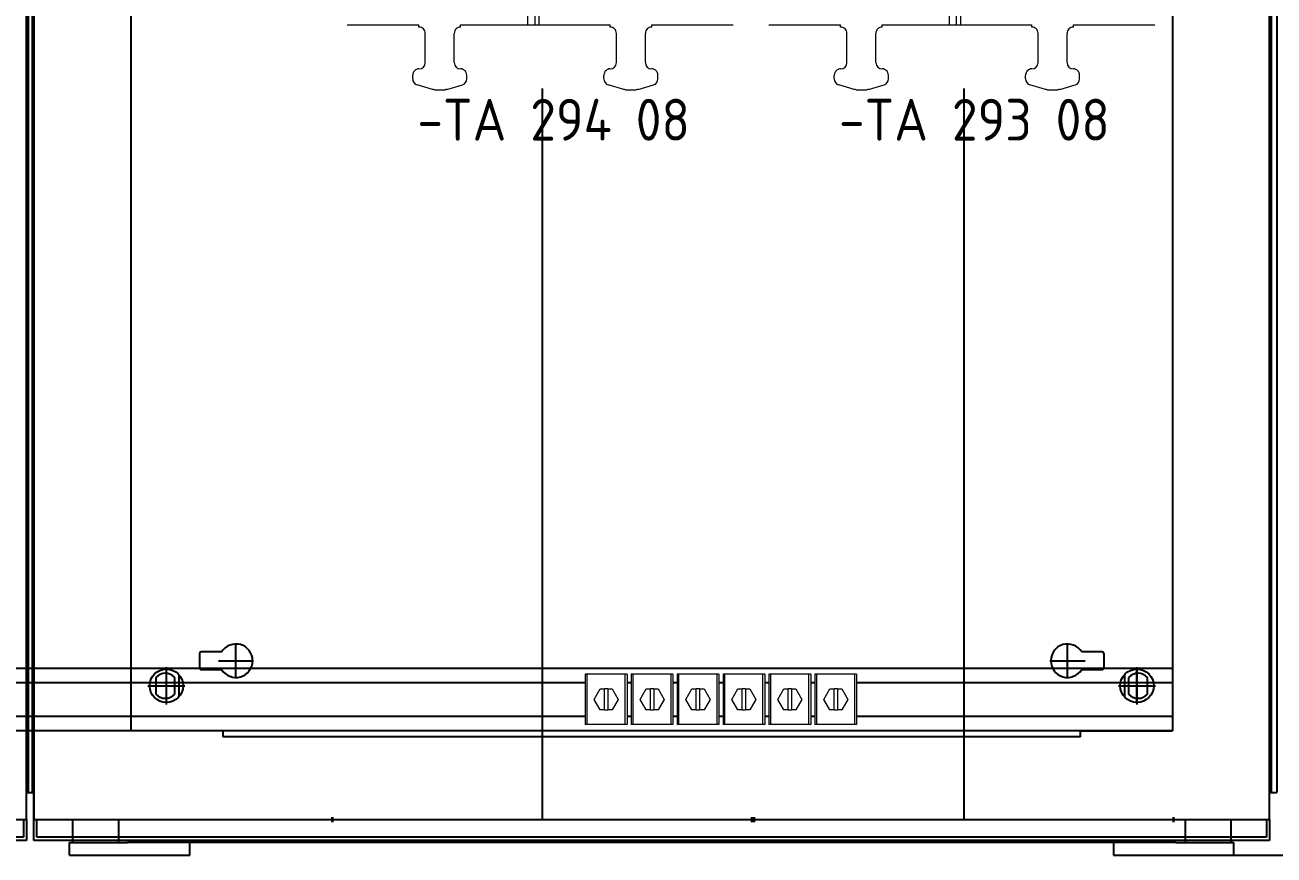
# Model space of a CAD drawing. Header units: millimetres. Extents: x 37984 to 70752, y 14140 to 37584.
# Drawn here: x 39499 to 40097, y 18760 to 19157 of the extents above; entities that cross this region are included whole.
import ezdxf
from ezdxf.enums import TextEntityAlignment as Align

# ---------------------------------------------------------------- set-up
doc = ezdxf.new("R2010")
doc.units = ezdxf.units.MM
doc.set_wipeout_variables(frame=1)
doc.layers.add('! NO PLOT !', color=7, linetype='Continuous', true_color=0xff75dd, plot=False)
doc.layers.add('000-PI-Oprema', color=30, linetype='Continuous', lineweight=5)
doc.layers.add('000-SI-Oprema', color=30, linetype='Continuous', lineweight=5)
for name, color, linetype in [('000-PI-ORMAR', 2, 'Continuous'), ('000-PI_TEXT', 7, 'Continuous'), ('004-PI-DIN Šina', 3, 'Continuous')]:
    doc.layers.add(name, color=color, linetype=linetype)
doc.styles.add('PI0', font='isocpeur.ttf', dxfattribs={"width": 0.9})

# ---------------------------------------------------------------- blocks, each defined once
blk = doc.blocks.new('8606.000_back')
at = {"layer": '! NO PLOT !'}
for p, q in [((47669.52, 36643.74), (47669.52, 36661.59)), ((48134.52, 36643.74), (48134.52, 36661.59)), ((47660.59, 36652.67), (47678.44, 36652.67)), ((48125.59, 36652.67), (48143.44, 36652.67))]:
    blk.add_line(p, q, dxfattribs=at)
at = {"layer": '000-PI-ORMAR'}
for p, q in [((47606.03, 38573.17), (47606.03, 36588.67)), ((48198.03, 36588.67), (48198.03, 38573.17)), ((47602.52, 38552.67), (47602.52, 36601.67)), ((47605.24, 38552.67), (47605.24, 36601.67)), ((47606.02, 36601.67), (47606.02, 38552.53)), ((48198.8, 38552.67), (48198.8, 36601.67)), ((48201.52, 38552.67), (48201.52, 36601.67)), ((47602.52, 36601.67), (47606.03, 36601.67)), ((47606.02, 36578.67), (47606.02, 36601.67)), ((48198.03, 36601.67), (48201.52, 36601.67)), ((47606.03, 36588.67), (48198.03, 36588.67)), ((47607.52, 36580.17), (47607.52, 36588.67)), ((47624.52, 36588.67), (47624.52, 36577.67)), ((47646.52, 36588.67), (47646.52, 36577.67)), ((48157.52, 36588.67), (48157.52, 36577.67)), ((48179.52, 36588.67), (48179.52, 36577.67)), ((48196.52, 36588.67), (48196.52, 36580.17)), ((48198.02, 36588.67), (48198.02, 36578.67)), ((47624.52, 36580.17), (47607.52, 36580.17)), ((48179.52, 36580.17), (47624.52, 36580.17)), ((48196.52, 36580.17), (48179.52, 36580.17)), ((47624.52, 36578.67), (47606.02, 36578.67)), ((47623.06, 36577.67), (47624.52, 36577.67)), ((47623.06, 36571.67), (47623.06, 36577.67)), ((48179.52, 36578.67), (47624.52, 36578.67)), ((47624.52, 36577.67), (47628.78, 36577.67)), ((47628.78, 36577.67), (47650.89, 36577.67)), ((48153.15, 36577.67), (47650.89, 36577.67)), ((47680.71, 36571.67), (47680.71, 36577.67)), ((48123.33, 36577.67), (48123.33, 36571.67)), ((48153.15, 36577.67), (48175.26, 36577.67)), ((48175.26, 36577.67), (48179.52, 36577.67)), ((48198.02, 36578.67), (48179.52, 36578.67)), ((48179.52, 36577.67), (48180.98, 36577.67)), ((48180.98, 36571.67), (48180.98, 36577.67)), ((47623.06, 36571.67), (47680.71, 36571.67)), ((48123.33, 36571.67), (48180.98, 36571.67))]:
    blk.add_line(p, q, dxfattribs=at)
blk = doc.blocks.new('6SL3220-3YE3X-1XXX')
blk.add_wipeout([(0, 31.9), (0, 165.4), (35.74, 165.4), (34.64, 166.78), (33.18, 167.6), (31.4, 167.91), (-3.6, 167.91), (-3.6, 169.1), (-3.53, 170.1), (-3.38, 170.1), (-3.38, 171.1), (-3.5, 171.1), (-3.5, 606.71), (2.92, 606.71), (2.92, 618.6), (26.16, 618.6), (26.6, 623.52), (27.58, 624.49), (28.9, 624.9), (163.9, 624.9), (165.22, 624.49), (166.2, 623.52), (166.64, 618.6), (189.88, 618.6), (189.88, 606.71), (196.5, 606.7), (196.5, 474.4), (194.75, 474.4), (194.5, 434.4), (196.5, 434.4), (196.5, 171.1), (196.18, 171.1), (196.18, 170.1), (196.33, 170.1), (196.4, 169.1), (196.4, 167.91), (161.4, 167.91), (159.72, 167.62), (158.17, 166.74), (157.06, 165.4), (193, 165.4), (193, 35.9), (192.76, 34.29), (192.04, 32.94), (191.99, 32.98), (190.9, 31.83), (189.54, 31.15), (188, 30.9), (148.9, 30.9), (148.9, 29.9), (147.75, 29.69), (146.78, 29.02), (146.12, 28.05), (145.9, 26.9), (145.9, 12.9), (146.12, 11.74), (146.78, 10.78), (147.73, 10.14), (148.9, 9.9), (150.07, 9.66), (151.02, 9.02), (151.69, 8.04), (151.9, 6.9), (151.9, 5.1), (151.64, 3.84), (150.92, 2.84), (149.8, 2.2), (146.1, 1.1), (142.4, 0), (141.5, -0.1), (136.4, -0.1), (135.5, 0), (128.1, 2.2), (126.98, 2.83), (126.27, 3.9), (126, 5.1), (126, 6.9), (126.23, 8.05), (126.88, 9.02), (127.88, 9.67), (130.13, 10.13), (131.12, 10.78), (131.77, 11.73), (132, 12.9), (132, 26.9), (131.76, 28.05), (131.12, 29.02), (130.13, 29.68), (129, 29.9), (129, 30.9), (57.3, 30.9), (57.3, 29.9), (56.17, 29.68), (55.18, 29.02), (54.56, 28.04), (54.3, 26.9), (54.3, 12.9), (54.54, 11.72), (55.18, 10.78), (56.19, 10.11), (57.3, 9.9), (58.5, 9.65), (59.42, 9.02), (60.05, 8.05), (60.3, 6.9), (60.3, 5.1), (60.06, 3.82), (59.27, 2.78), (58.2, 2.2), (54.5, 1.1), (50.8, 0), (49.9, -0.1), (44.8, -0.1), (43.9, 0), (40.2, 1.1), (36.5, 2.2), (35.4, 2.83), (34.66, 3.82), (34.4, 5.06), (34.4, 6.9), (34.62, 8.03), (35.28, 9.02), (36.29, 9.68), (37.4, 9.9), (38.55, 10.11), (39.52, 10.78), (40.17, 11.76), (40.4, 12.9), (40.4, 26.9), (40.17, 28.06), (39.52, 29.02), (38.55, 29.69), (37.4, 29.9), (37.4, 30.9), (3, 30.9), (1.42, 31.15)]).dxf.layer = '000-PI-Oprema'
at = {"layer": '000-PI-Oprema', "ltscale": 0.25}
for p, q in [((89.5, 30.9), (89.5, 165.4)), ((95, 30.9), (95, 165.4)), ((93, 30.9), (93, 146.9)), ((3, 30.9), (37.4, 30.9)), ((37.4, 29.9), (37.4, 30.9)), ((57.3, 30.9), (89.5, 30.9)), ((57.3, 29.9), (57.3, 30.9)), ((89.5, 30.9), (93, 30.9)), ((93, 30.9), (95, 30.9)), ((95, 30.9), (129, 30.9)), ((129, 29.9), (129, 30.9)), ((148.9, 30.9), (188, 30.9)), ((148.9, 29.9), (148.9, 30.9)), ((40.4, 12.9), (40.4, 26.9)), ((54.3, 12.9), (54.3, 26.9)), ((132, 12.9), (132, 26.9)), ((145.9, 12.9), (145.9, 26.9)), ((34.4, 5.1), (34.4, 6.9)), ((60.3, 5.1), (60.3, 6.9)), ((126, 5.1), (126, 6.9)), ((151.9, 5.1), (151.9, 6.9)), ((43.9, 0), (36.5, 2.2)), ((50.8, 0), (58.2, 2.2)), ((135.5, 0), (128.1, 2.2)), ((142.4, 0), (149.8, 2.2)), ((44.8, -0.1), (49.9, -0.1)), ((136.4, -0.1), (141.5, -0.1))]:
    blk.add_line(p, q, dxfattribs=at)
for centre, start, end in [((37.4, 26.9), 359.99977, 90.00012), ((57.3, 26.9), 89.99994, 180.00023), ((129, 26.9), 359.99977, 90), ((148.9, 26.9), 89.99997, 180.00023), ((37.4, 12.9), 269.99988, 359.99977), ((57.3, 12.9), 180.00023, 270.00006), ((129, 12.9), 270, 359.99977), ((148.9, 12.9), 180.00023, 270.00003), ((37.4, 6.9), 90.00012, 180.00023), ((57.3, 6.9), 359.99977, 89.99994), ((129, 6.9), 90, 180.00023), ((148.9, 6.9), 359.99977, 89.99997), ((37.4, 5.06), 179.27221, 252.54738), ((44.02, -3), 74.97927, 92.34033), ((50.68, -3), 87.65973, 105.02079), ((57.3, 5.06), 287.45256, 0.72779), ((129, 5.06), 179.2722, 252.54735), ((135.62, -3), 74.9793, 92.34021), ((142.28, -3), 87.65976, 105.02068), ((148.9, 5.06), 287.4526, 0.7278)]:
    blk.add_arc(centre, 3, start, end, dxfattribs=at)
blk = doc.blocks.new('SINAMICS_FSD_1mm')
at = {"layer": '! NO PLOT !', "lineweight": 70, "ltscale": 0.25}
for p, q in [((69200.6, 53650.65), (69201.6, 53650.65)), ((69401.6, 53650.65), (69402.6, 53650.65))]:
    blk.add_line(p, q, dxfattribs=at)
at = {"layer": '! NO PLOT !', "ltscale": 0.25}
blk.add_line((69201.6, 53650.65), (69401.6, 53650.65), dxfattribs=at)
at = {"layer": '000-SI-Oprema'}
blk.add_blockref('6SL3220-3YE3X-1XXX', (69205.2, 54000.1), dxfattribs=at)
at = {"layer": '! NO PLOT !', "ltscale": 0.25}
blk.add_line((69301.6, 54000.65), (69301.6, 53650.65), dxfattribs=at)
blk = doc.blocks.new('3240252_WCC_14-select__2', base_point=(55.67, 813.89))
at = {"layer": '000-PI-Oprema'}
for p, q in [((55.67, 837.89), (55.67, 813.89)), ((56.54, 837.89), (55.67, 837.89)), ((74.8, 837.89), (56.54, 837.89)), ((56.54, 813.89), (56.54, 837.89)), ((75.67, 837.89), (74.8, 837.89)), ((74.8, 813.89), (74.8, 837.89)), ((75.67, 837.89), (75.67, 813.89)), ((59.9, 825.89), (62.79, 830.89)), ((62.79, 820.89), (59.9, 825.89)), ((62.79, 830.89), (64.87, 830.89)), ((64.87, 820.89), (64.87, 830.89)), ((66.47, 830.89), (64.87, 830.89)), ((66.47, 830.89), (68.56, 830.89)), ((66.47, 830.89), (66.47, 820.89)), ((68.56, 830.89), (71.45, 825.89)), ((71.45, 825.89), (68.56, 820.89)), ((64.87, 820.89), (62.79, 820.89)), ((64.87, 820.89), (66.47, 820.89)), ((68.56, 820.89), (66.47, 820.89)), ((56.54, 813.89), (55.67, 813.89)), ((74.8, 813.89), (56.54, 813.89)), ((75.67, 813.89), (74.8, 813.89))]:
    blk.add_line(p, q, dxfattribs=at)
blk = doc.blocks.new('Drfsicht1', base_point=(65.67, 825.89))
blk.add_wipeout([(55.67, 837.89), (75.67, 837.89), (75.67, 813.89), (55.67, 813.89)])
at = {"layer": '000-PI-Oprema'}
blk.add_blockref('3240252_WCC_14-select__2', (55.67, 813.89), dxfattribs=at)
blk = doc.blocks.new('8606.000_montažna')
at = {"layer": '! NO PLOT !'}
for p, q in [((51182.39, 38449.42), (51182.39, 36559.42)), ((50726.89, 36597.12), (50717.19, 36597.12)), ((50733.69, 36584.52), (50733.69, 36601.32)), ((51132.09, 36584.52), (51132.09, 36601.32)), ((51148.59, 36597.12), (51138.9, 36597.12)), ((50716.19, 36596.12), (50716.19, 36589.72)), ((50725.29, 36592.92), (50742.09, 36592.92)), ((51123.69, 36592.92), (51140.49, 36592.92)), ((51149.59, 36589.72), (51149.59, 36596.12)), ((50695.39, 36584.89), (50695.39, 36576.95)), ((50700.39, 36572.52), (50700.39, 36589.32)), ((50704.39, 36576.95), (50704.39, 36584.89)), ((50706.39, 36586.21), (50706.39, 36575.63)), ((50717.19, 36588.72), (50726.89, 36588.72)), ((51138.9, 36588.72), (51148.59, 36588.72)), ((51159.39, 36586.21), (51159.39, 36575.63)), ((51161.39, 36584.89), (51161.39, 36576.95)), ((51165.39, 36572.52), (51165.39, 36589.32)), ((51170.39, 36576.95), (51170.39, 36584.89)), ((50691.99, 36580.92), (50708.79, 36580.92)), ((51156.99, 36580.92), (51173.79, 36580.92))]:
    blk.add_line(p, q, dxfattribs=at)
for centre in [(50700.39, 36580.92), (51165.39, 36580.92)]:
    blk.add_circle(centre, 8, dxfattribs=at)
for centre, radius, start, end in [((50717.19, 36596.12), 1, 90, 180), ((50733.69, 36592.92), 8, 211.66824, 148.33176), ((51132.09, 36592.92), 8, 31.66824, 328.33176), ((51148.59, 36596.12), 1, 0, 90), ((50699.89, 36580.92), 6, 41.40962, 138.59038), ((50717.19, 36589.72), 1, 180, 270), ((51148.59, 36589.72), 1, 270, 0), ((51165.89, 36580.92), 6, 41.40962, 138.59038), ((50699.89, 36580.92), 6, 221.40962, 318.59038), ((51165.89, 36580.92), 6, 221.40962, 318.59038)]:
    blk.add_arc(centre, radius, start, end, dxfattribs=at)
at = {"layer": '000-PI-ORMAR'}
for p, q in [((50683.39, 38449.42), (50683.39, 36559.42)), ((50727.39, 36559.42), (50683.39, 36559.42)), ((51138.39, 36559.42), (50727.39, 36559.42)), ((50727.39, 36559.42), (50727.39, 36556.42)), ((51138.39, 36556.42), (50727.39, 36556.42)), ((51138.39, 36559.42), (51182.39, 36559.42)), ((51138.39, 36556.42), (51138.39, 36559.42))]:
    blk.add_line(p, q, dxfattribs=at)
blk = doc.blocks.new('*U675')
at = {"layer": '004-PI-DIN Šina', "ltscale": 0.25}
for p, q in [((0, 15), (1094.49, 15)), ((1094.49, 15), (1094.49, -15)), ((1094.49, 8), (0, 8)), ((0, -8), (1094.49, -8)), ((1094.49, -15), (0, -15))]:
    blk.add_line(p, q, dxfattribs=at)

msp = doc.modelspace()

# ---------------------------------------------------------------- linework, layer by layer
at = {"layer": '! NO PLOT !', "ltscale": 0.25}
msp.add_line((40077.869, 18759.904), (40115.446, 18759.904), dxfattribs=at)

# ---------------------------------------------------------------- block references
at = {"layer": '000-PI-Oprema'}
msp.add_blockref('*U675', (38953.922, 18834.404), dxfattribs=at)
at = {"layer": '000-PI-ORMAR'}
msp.add_blockref('8606.000_back', (-8698.583, -17811.766), dxfattribs=at)

# ---------------------------------------------------------------- next in the draw order: block references
at = {"layer": '000-SI-Oprema'}
msp.add_blockref('SINAMICS_FSD_1mm', (-29555.193, -34873.746), dxfattribs=at)

# ---------------------------------------------------------------- next in the draw order: block references
msp.add_blockref('SINAMICS_FSD_1mm', (-29353.193, -34873.746), dxfattribs=at)

# ---------------------------------------------------------------- next in the draw order: texts
at = {"layer": '000-PI_TEXT', "style": 'PI0', "width": 0.9}
msp.add_text('-TA 294 08', height=20, dxfattribs=at).set_placement((39686.649, 19095.913), align=Align.BOTTOM_LEFT)

# ---------------------------------------------------------------- next in the draw order: linework, layer by layer
at = {"layer": '000-PI-ORMAR', "ltscale": 0.25}
msp.add_line((40048.407, 20709.404), (40048.407, 18819.404), dxfattribs=at)

# ---------------------------------------------------------------- next in the draw order: block references
at = {"layer": '000-PI-ORMAR'}
msp.add_blockref('8606.000_back', (-8103.11, -17811.766), dxfattribs=at)

# ---------------------------------------------------------------- next in the draw order: texts
at = {"layer": '000-PI_TEXT', "style": 'PI0', "width": 0.9}
msp.add_text('-TA 293 08', height=20, dxfattribs=at).set_placement((39888.649, 19095.913), align=Align.BOTTOM_LEFT)

# ---------------------------------------------------------------- next in the draw order: block references
at = {"layer": '000-PI-Oprema'}
msp.add_blockref('Drfsicht1', (39887.092, 18834.404), dxfattribs=at)

# ---------------------------------------------------------------- next in the draw order: block references
msp.add_blockref('Drfsicht1', (39865.092, 18834.404), dxfattribs=at)

# ---------------------------------------------------------------- next in the draw order: block references
msp.add_blockref('Drfsicht1', (39843.092, 18834.404), dxfattribs=at)

# ---------------------------------------------------------------- next in the draw order: block references
msp.add_blockref('Drfsicht1', (39821.092, 18834.404), dxfattribs=at)

# ---------------------------------------------------------------- next in the draw order: block references
msp.add_blockref('Drfsicht1', (39799.092, 18834.404), dxfattribs=at)

# ---------------------------------------------------------------- next in the draw order: block references
msp.add_blockref('Drfsicht1', (39777.092, 18834.404), dxfattribs=at)

# ---------------------------------------------------------------- next in the draw order: block references
msp.add_blockref('8606.000_montažna', (-11133.988, -17740.014), dxfattribs=at)

doc.saveas('drawing.dxf')
